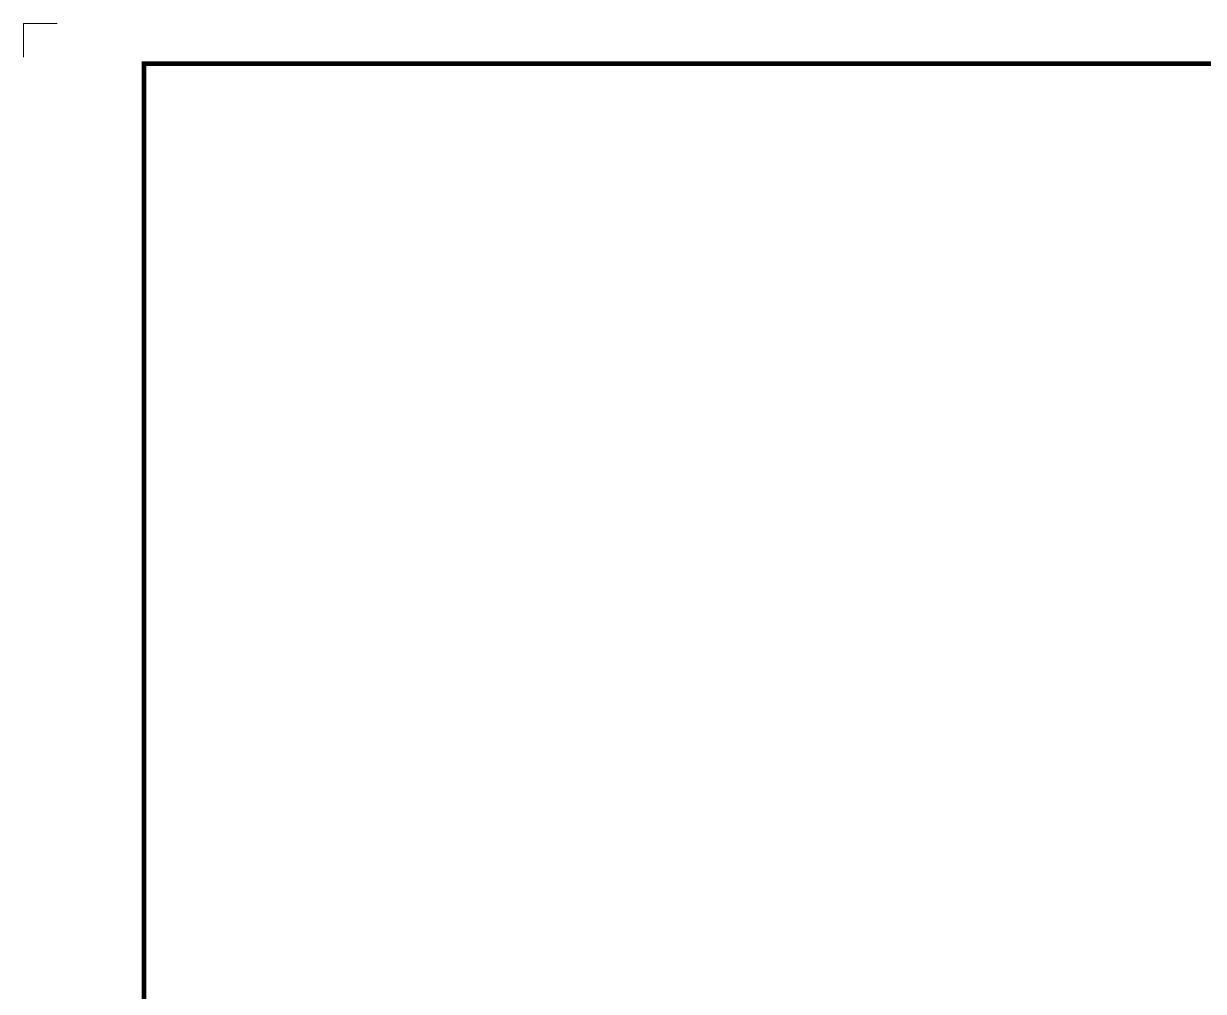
# Model space of a CAD drawing. Header units: millimetres. Extents: x 4969 to 37601, y -771 to 6478.
# Drawn here: x 26813 to 27988, y 1081 to 2045 of the extents above; entities that cross this region are included whole.
import ezdxf
from ezdxf.enums import TextEntityAlignment as Align

# ---------------------------------------------------------------- set-up
doc = ezdxf.new("R2010")
doc.units = ezdxf.units.MM
doc.header["$LTSCALE"] = 7
doc.header["$MEASUREMENT"] = 0
doc.layers.get('0').update_dxf_attribs({"linetype": 'CONTINUOUS'})
doc.layers.add('FORMAT-1', color=7, linetype='CONTINUOUS')
doc.styles.add('HAN', font='')
doc.styles.get('HAN').set_extended_font_data('GulimChe')

# ---------------------------------------------------------------- blocks, each defined once
blk = doc.blocks.new('format-2')
at = {"color": 3, "lineweight": 9}
for p in [(5, 422), (0, 417)]:
    blk.add_line(p, (0, 422), dxfattribs=at)
at = {"layer": 'FORMAT-1', "color": 7, "const_width": 0.7}
blk.add_lwpolyline([(18, 6), (18, 416), (603, 416), (603, 6)], close=True, dxfattribs=at)
at = {"style": 'HAN'}
for tag, height, p in [('MODEL-NAME', 3, (574.6, 32.53)), ('SCALE', 2.7, (509.31, 27.29)), ('PART-NAME', 3, (574.6, 27.29)), ('PART-NO', 3, (574.6, 22.01)), ('DRA-BY', 3, (449.22, 20.44)), ('CH-BY', 3, (465.71, 20.44)), ('APP-BY', 3, (482.2, 20.44)), ('관련업체명', 3, (524.09, 10.29)), ('DRA-DATE', 2.5, (449.22, 8.48)), ('CH-DATE', 2.5, (465.71, 8.48)), ('APP-DATE', 2.5, (482.2, 8.48))]:
    blk.add_attdef(tag, text='', height=height, dxfattribs=at).set_placement(p, align=Align.MIDDLE_CENTER)

msp = doc.modelspace()

# ---------------------------------------------------------------- block references
at = {"xscale": 6.666666666663634, "yscale": 6.666666666663634, "zscale": 6.666666666663634}
msp.add_blockref('format-2', (26813.433, -768.774), dxfattribs=at)

doc.saveas('drawing.dxf')
